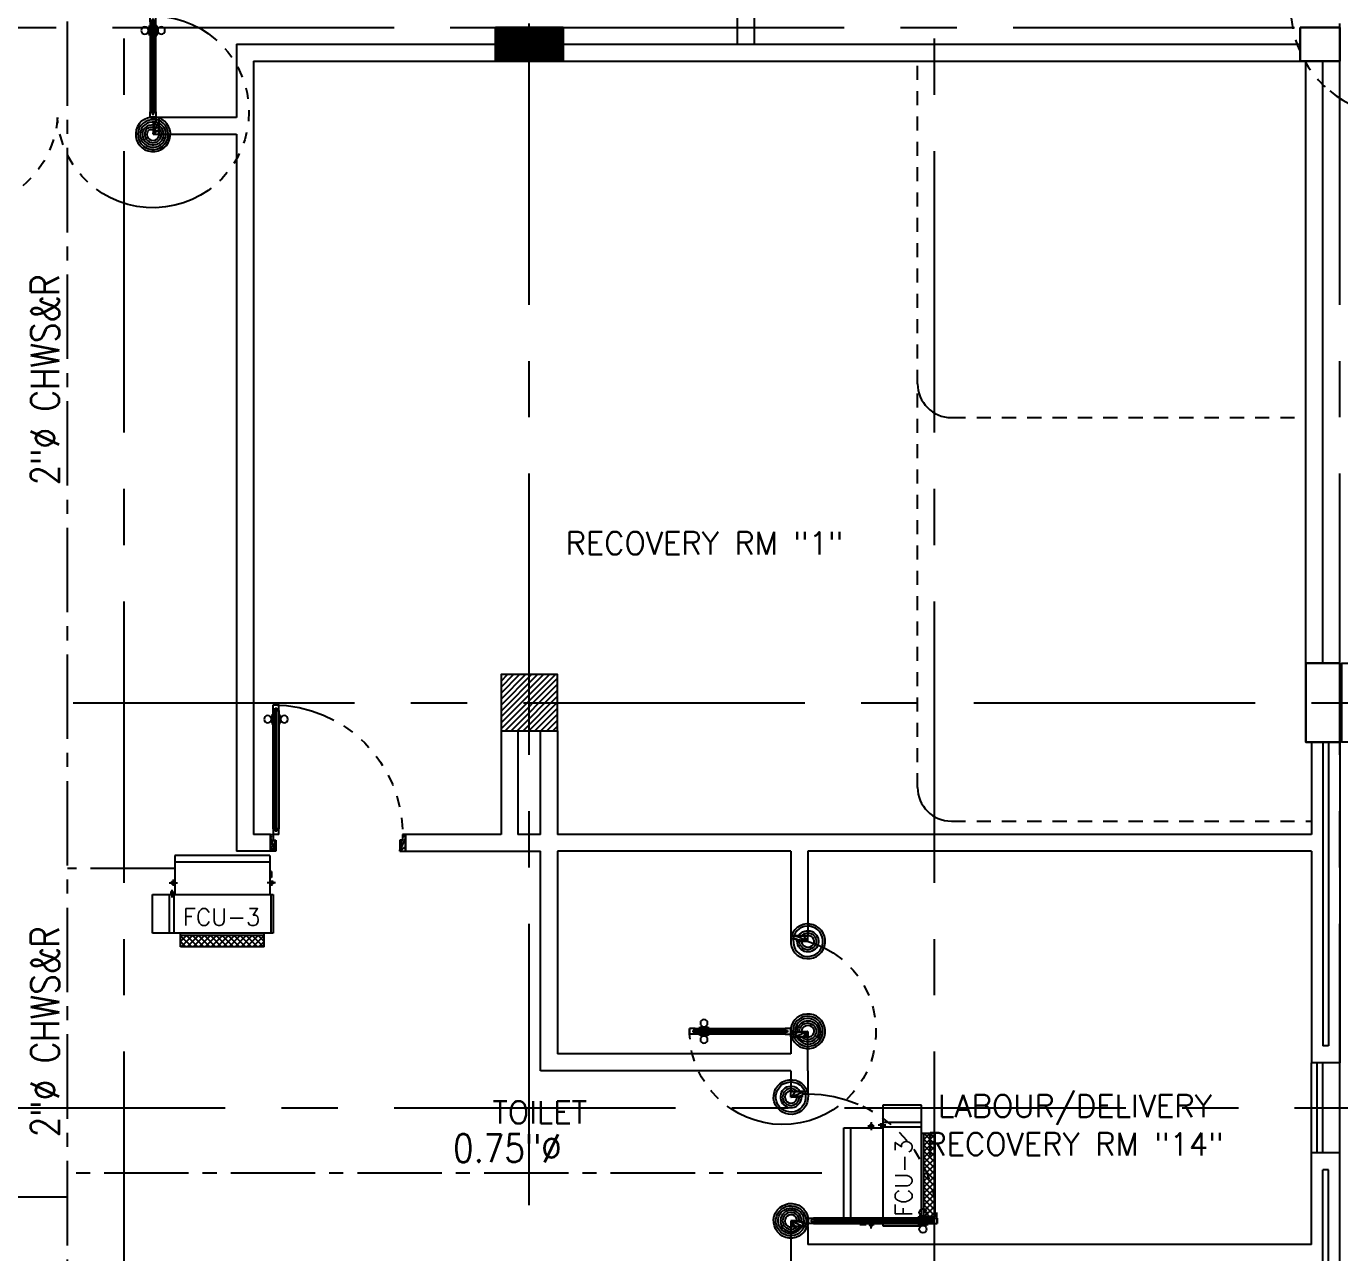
# Model space of a CAD drawing. Extents: x 417866242 to 417866861, y 43498051 to 43498155.
# Drawn here: x 417866810 to 417866821.67, y 43498099.13 to 43498110.03 of the extents above; entities that cross this region are included whole.
import ezdxf
from ezdxf.enums import TextEntityAlignment as Align

# ---------------------------------------------------------------- set-up
doc = ezdxf.new("R2010")
doc.units = 0
doc.header["$MEASUREMENT"] = 0
for name, pattern in [('CENTER2', [1.125, 0.75, -0.125, 0.125, -0.125]), ('CENTERX2', [4, 2.5, -0.5, 0.5, -0.5]), ('HIDDEN', [0.375, 0.25, -0.125]), ('HIDDEN2', [0.1875, 0.125, -0.0625])]:
    doc.linetypes.add(name, pattern=pattern)
doc.layers.get('0').update_dxf_attribs({"linetype": 'CONTINUOUS'})
for name, color, linetype in [('AC-CH', 6, 'CENTER2'), ('AC-CHT', 2, 'CONTINUOUS'), ('AXES', 11, 'CENTERX2'), ('COL', 11, 'CONTINUOUS'), ('CRT-HIDE', 7, 'HIDDEN2'), ('DOOR', 11, 'CONTINUOUS'), ('FCU', 6, 'CONTINUOUS'), ('HAT', 11, 'CONTINUOUS'), ('INSUL', 11, 'CONTINUOUS'), ('RM-NAME', 11, 'CONTINUOUS'), ('TEXTN', 2, 'CONTINUOUS'), ('WALL', 11, 'CONTINUOUS'), ('WIN', 11, 'CONTINUOUS')]:
    doc.layers.add(name, color=color, linetype=linetype)
doc.styles.add('KHRS2', font='ROMANS.shx', dxfattribs={"height": 200})
doc.styles.add('ROMANS', font='ROMANS.shx', dxfattribs={"width": 0.6})

# ---------------------------------------------------------------- blocks, each defined once
blk = doc.blocks.new('A$C272A55A0')
at = {"layer": 'DOOR', "color": 0, "linetype": 'ByBlock'}
for p, q in [((-0.0001203324354719371, 900.3541752648598), (-0.0001203324500238523, 1050.354175264831)), ((49.99987966756453, 1050.354175264918), (-0.0001203324354719371, 1050.354175264918)), ((49.99987966756453, 950.354175264918), (49.99987966756453, 1050.354175264918)), ((1749.999879667535, 950.354175264918), (1749.999879667535, 1050.354175264918)), ((1749.999879667535, 1050.354175264918), (1799.999879667535, 1050.354175264918)), ((1799.999879667535, 1050.354175264918), (1799.999879667535, 900.354175264918)), ((24.99987966756453, 950.354175264918), (49.99987966756453, 950.354175264918)), ((24.99987966756453, 900.354175264918), (24.99987966756453, 950.354175264918)), ((1774.999879667535, 950.354175264918), (1749.999879667535, 950.354175264918)), ((1774.999879667535, 900.354175264918), (1774.999879667535, 950.354175264918)), ((-0.0001203324354719371, 900.354175264918), (24.99987966756453, 900.354175264918)), ((74.99987966756453, 900.354175264918), (24.99987966756453, 900.354175264918)), ((24.99987966756453, 850.354175264918), (24.99987966756453, 900.354175264918)), ((41.99987966756453, 850.354175264918), (24.99987966756453, 850.354175264918)), ((57.99987966756453, 870.354175264918), (41.99987966756453, 870.354175264918)), ((41.99987966756453, 870.354175264918), (41.99987966756453, 850.354175264918)), ((57.99987966756453, 850.354175264918), (57.99987966756453, 870.354175264918)), ((74.99987966756453, 850.354175264918), (57.99987966756453, 850.354175264918)), ((74.99987966756453, 900.354175264918), (74.99987966756453, 850.354175264918)), ((1724.999879667535, 900.354175264918), (1774.999879667535, 900.354175264918)), ((1724.999879667535, 900.354175264918), (1724.999879667535, 850.354175264918)), ((1724.999879667535, 850.354175264918), (1741.999879667535, 850.354175264918)), ((1741.999879667535, 870.354175264918), (1757.999879667535, 870.354175264918)), ((1741.999879667535, 850.354175264918), (1741.999879667535, 870.354175264918)), ((1757.999879667535, 870.354175264918), (1757.999879667535, 850.354175264918)), ((1757.999879667535, 850.354175264918), (1774.999879667535, 850.354175264918)), ((1799.999879667535, 900.354175264918), (1774.999879667535, 900.354175264918)), ((1774.999879667535, 850.354175264918), (1774.999879667535, 900.354175264918)), ((1717.799879667495, 160.1117180435103), (1708.799879667495, 160.1117180435103)), ((1708.799879667495, 95.31171804352198), (1708.799879667495, 160.1117180435103)), ((1724.999879667535, 172.7117180435162), (1717.799879667495, 172.7117180435162)), ((1717.799879667495, 172.7117180435162), (1717.799879667495, 82.71171804351616)), ((1717.799879667495, 95.31171804352198), (1717.799879667495, 160.1117180435103)), ((1774.999879667535, 172.7117180435162), (1782.199879667576, 172.7117180435162)), ((1782.199879667576, 172.7117180435162), (1782.199879667576, 82.71171804351616)), ((1782.199879667576, 160.1117180435103), (1791.199879667576, 160.1117180435103)), ((1782.199879667576, 95.31171804352198), (1782.199879667576, 160.1117180435103)), ((1791.199879667576, 95.31171804352198), (1791.199879667576, 160.1117180435103)), ((24.99987966756453, 50.35417526491801), (41.99987966753542, 50.35417526491801)), ((24.99987966756453, 50.35417526491801), (24.99987966756453, 0.3541752649180125)), ((24.99987966756453, 0.3541752649180125), (74.99987966756453, 0.3541752649180125)), ((74.99987966756453, 0.3541752649180125), (24.99987966756453, 0.3541752649180125)), ((41.99987966753542, 50.35417526491801), (41.99987966753542, 30.35417526491801)), ((41.99987966756453, 30.35417526491801), (57.99987966756453, 30.35417526491801)), ((57.99987966756453, 50.35417526491801), (74.99987966756453, 50.35417526491801)), ((57.99987966756453, 50.35417526491801), (57.99987966756453, 30.35417526491801)), ((74.99987966756453, 50.35417526491801), (74.99987966704066, 0.3541752648889087)), ((1717.799879667495, 95.31171804352198), (1708.799879667495, 95.31171804352198)), ((1724.999879667535, 82.71171804351616), (1717.799879667495, 82.71171804351616)), ((1741.999879667535, 50.35417526491801), (1724.999879667535, 50.35417526491801)), ((1724.999879667535, 50.35417526491801), (1724.999879668059, 0.3541752648889087)), ((1774.999879667535, 0.3541752649180125), (1724.999879667535, 0.3541752649180125)), ((1724.999879667535, 0.3541752649180125), (1774.999879667535, 0.3541752649180125)), ((1741.999879667535, 50.35417526491801), (1741.999879667535, 30.35417526491801)), ((1757.999879667535, 30.35417526491801), (1741.999879667535, 30.35417526491801)), ((1774.999879667535, 50.35417526491801), (1757.999879667565, 50.35417526491801)), ((1757.999879667565, 50.35417526491801), (1757.999879667565, 30.35417526491801)), ((1774.999879667535, 82.71171804351616), (1782.199879667576, 82.71171804351616)), ((1774.999879667535, 50.35417526491801), (1774.999879667535, 0.3541752649180125)), ((1782.199879667576, 95.31171804352198), (1791.199879667576, 95.31171804352198))]:
    blk.add_line(p, q, dxfattribs=at)
at = {"layer": 'DOOR', "color": 9, "linetype": 'ByBlock'}
for p, q in [((49.99987966756453, 1050.354175264918), (-0.0001203324354719371, 1010.208440949064)), ((49.99987966756453, 1050.354175264918), (-0.0001203324354719371, 936.6442452724732)), ((49.99987966756453, 1050.354175264918), (36.64259362407029, 950.354175264918)), ((1749.999879667535, 1050.354175264918), (1799.999879667535, 1010.208440949064)), ((1749.999879667535, 1050.354175264918), (1799.999879667535, 936.6442452724732)), ((1749.999879667535, 1050.354175264918), (1763.35716571103, 950.354175264918))]:
    blk.add_line(p, q, dxfattribs=at)
at = {"layer": 'DOOR', "linetype": 'ByBlock'}
for p, q in [((24.99987966756453, 850.354175264918), (24.99987966756453, 50.35417526491801)), ((41.99987966756453, 850.354175264918), (41.99987966753542, 50.35417526491801)), ((57.99987966756453, 850.354175264918), (57.99987966756453, 50.35417526491801)), ((74.99987966756453, 50.35417526491801), (74.99987966756453, 850.354175264918)), ((1724.999879667535, 50.35417526491801), (1724.999879667535, 850.354175264918)), ((1741.999879667535, 850.354175264918), (1741.999879667535, 50.35417526491801)), ((1757.999879667535, 850.354175264918), (1757.999879667565, 50.35417526491801)), ((1774.999879667535, 850.354175264918), (1774.999879667535, 50.35417526491801))]:
    blk.add_line(p, q, dxfattribs=at)
at = {"layer": 'DOOR', "color": 0, "linetype": 'ByBlock'}
for centre in [(1676.468935452576, 127.7117180435162), (1823.530823882553, 127.7117180435162)]:
    blk.add_circle(centre, 32.39999999998526, dxfattribs=at)
at = {"layer": 'DOOR', "color": 9, "linetype": 'ByBlock'}
for centre, radius, start, end in [((49.99987966756453, 1050.354175264918), 34.40195781277725, 180, 270), ((49.99987966756453, 1050.354175264918), 14.40195781277725, 180, 270), ((1749.999879667535, 1050.354175264918), 14.40195781277725, 270, 0), ((1749.999879667535, 1050.354175264918), 34.40195781277725, 270, 0), ((49.99987966756453, 1050.354175264918), 54.40195781277725, 203.2073828919769, 270), ((49.99987966756453, 1050.354175264918), 74.40195781277725, 227.7764264168309, 270), ((49.99987966756453, 1050.354175264918), 94.40195781277725, 238.0181880330829, 270), ((49.99987966756453, 1050.354175264918), 114.4019578127773, 244.083841882062, 257.3774258712915), ((1749.999879667535, 1050.354175264918), 54.40195781277725, 270, 336.7926171080232), ((1749.999879667535, 1050.354175264918), 74.40195781277725, 270, 312.2235735831691), ((1749.999879667535, 1050.354175264918), 94.40195781277725, 270, 301.9818119669171), ((1749.999879667535, 1050.354175264918), 114.4019578127773, 282.6225741287084, 295.916158117938), ((49.99987966756453, 1050.354175264918), 134.4019578127773, 248.1598493930308, 259.2800236451595), ((49.99987966756453, 1050.354175264918), 154.4019578127773, 251.1052885492919, 256.2857707775486), ((1749.999879667535, 1050.354175264918), 134.4019578127773, 280.7199763548405, 291.8401506069692), ((1749.999879667535, 1050.354175264918), 154.4019578127773, 283.7142292224514, 288.8947114507081)]:
    blk.add_arc(centre, radius, start, end, dxfattribs=at)
at = {"layer": 'DOOR', "linetype": 'HIDDEN', "ltscale": 0.5}
for centre, radius, start, end in [((49.99987966756453, 851.395841931575), 851.4087845464003, 268.3173765331032, 3.296482377102192), ((1749.999879667521, 851.3958419315459), 851.4087845463584, 176.7035176228957, 271.6826234668978)]:
    blk.add_arc(centre, radius, start, end, dxfattribs=at)
at = {"layer": 'WALL', "linetype": 'ByBlock'}
blk.add_line((1799.999879667565, 900.3541752650344), (1799.99987966755, 1050.354175265005), dxfattribs=at)
blk = doc.blocks.new('DOOR90')
at = {"layer": 'DOOR', "color": 7, "linetype": 'ByBlock'}
for p, q in [((-150, 0), (0, 0)), ((-150, 0), (-150, -25)), ((0, -50), (-113.7099299924448, 0)), ((0, -50), (-40.1457343158545, 0)), ((0, -50), (0, 0)), ((-1000, -25), (-1050, -25)), ((-1050, -75), (-1050, -25)), ((-1050, -25), (-1050, -75)), ((-1000, -75), (-1050, -74.99999999947613)), ((-1000, -41.9999999999709), (-1020, -41.9999999999709)), ((-1020, -42), (-1020, -58)), ((-1000, -58), (-1020, -58)), ((-1000, -25), (-1000, -41.9999999999709)), ((-1000, -58), (-1000, -75)), ((-877.6424572214019, -17.79999999995925), (-967.6424572214019, -17.79999999995925)), ((-967.6424572214019, -25), (-967.6424572214019, -17.79999999995925)), ((-967.6424572214019, -75), (-967.6424572214019, -82.20000000004075)), ((-877.6424572214019, -82.20000000004075), (-967.6424572214019, -82.20000000004075)), ((-955.0424572214251, -8.799999999959255), (-890.2424572213786, -8.799999999959255)), ((-955.0424572214251, -17.79999999995925), (-955.0424572214251, -8.799999999959255)), ((-955.0424572214251, -17.79999999995925), (-890.2424572213786, -17.79999999995925)), ((-955.0424572214251, -82.20000000004075), (-890.2424572213786, -82.20000000004075)), ((-955.0424572214251, -82.20000000004075), (-955.0424572214251, -91.20000000004075)), ((-955.0424572214251, -91.20000000004075), (-890.2424572213786, -91.20000000004075)), ((-890.2424572213786, -17.79999999995925), (-890.2424572213786, -8.799999999959255)), ((-890.2424572213786, -82.20000000004075), (-890.2424572213786, -91.20000000004075)), ((-877.6424572214019, -25), (-877.6424572214019, -17.79999999995925)), ((-877.6424572214019, -75), (-877.6424572214019, -82.20000000004075)), ((-200, -25), (-150, -25)), ((-200, -42), (-200, -25)), ((-180, -42), (-200, -42)), ((-200, -58), (-180, -58)), ((-200, -75), (-200, -58)), ((-150, -75), (-200, -75)), ((-180, -58), (-180, -42)), ((-150, -25), (-100, -25)), ((-150, -75), (-150, -25)), ((-100, -25), (-100, -50)), ((0, -50), (-100, -36.64271395650576)), ((-100, -50), (0, -50)), ((-150, -875), (-100, -875)), ((-150, -900), (-150, -875)), ((-150, -900), (0, -900)), ((0, -900), (-150, -900)), ((0, -850), (-113.7099299924448, -900)), ((-100, -875), (-100, -850)), ((0, -850), (-100, -863.3572860434942)), ((-100, -850), (0, -850)), ((0, -850), (-40.1457343158545, -900)), ((0, -850), (0, -900))]:
    blk.add_line(p, q, dxfattribs=at)
at = {"layer": 'DOOR', "linetype": 'ByBlock'}
for p, q in [((-200, -25), (-1000, -25)), ((-200, -42), (-1000, -41.9999999999709)), ((-200, -58), (-1000, -58)), ((-1000, -75), (-200, -75))]:
    blk.add_line(p, q, dxfattribs=at)
at = {"layer": 'DOOR', "color": 7, "linetype": 'ByBlock'}
for centre in [(-922.6424572214019, 23.53094421501737), (-922.6424572214019, -123.5309442149592)]:
    blk.add_circle(centre, 32.39999999998526, dxfattribs=at)
for centre, radius, start, end in [((0, -50), 154.4019578127773, 161.1052885482714, 166.2857707768669), ((0, -50), 94.40195781277725, 148.0181880328085, 180), ((0, -50), 134.4019578127773, 158.159849394549, 169.2800236450682), ((0, -50), 114.4019578127773, 154.0838418822192, 167.37742587102), ((0, -50), 74.40195781277725, 137.7764264185456, 180), ((0, -50), 54.40195781277725, 113.2073828924446, 180), ((0, -50), 34.40195781277725, 90, 180), ((0, -50), 14.40195781277725, 90, 180), ((0, -850), 154.4019578127773, 193.7142292231331, 198.8947114517286), ((0, -850), 134.4019578127773, 190.7199763549318, 201.840150605451), ((0, -850), 94.40195781277725, 180, 211.9818119671915), ((0, -850), 74.40195781277725, 180, 222.2235735814543), ((0, -850), 54.40195781277725, 180, 246.7926171075554), ((0, -850), 34.40195781277725, 180, 270), ((0, -850), 14.40195781277725, 180, 270)]:
    blk.add_arc(centre, radius, start, end, dxfattribs=at)
at = {"layer": 'DOOR', "linetype": 'HIDDEN', "ltscale": 0.5}
blk.add_arc((-222.2222222220153, -49.99999999976717), 828.155208510499, 178.270116378131, 275.0030377036063, dxfattribs=at)
blk = doc.blocks.new('DOOR100')
at = {"layer": 'DOOR', "color": 7, "linetype": 'ByBlock'}
for p, q in [((-75.00000000011642, 1250), (-74.99999999959255, 1300.000000000029)), ((-75.00000000011642, 1300), (-25.00000000011642, 1300)), ((-25.00000000011642, 1300), (-75.00000000011642, 1300)), ((-25.00000000011642, 1250), (-25.00000000011642, 1300)), ((-91.20000000018626, 1205.042457221396), (-91.20000000018626, 1140.242457221408)), ((-82.20000000018626, 1205.042457221396), (-91.20000000018626, 1205.042457221396)), ((-82.20000000018626, 1127.642457221402), (-82.20000000018626, 1217.642457221402)), ((-75.00000000011642, 1217.642457221402), (-82.20000000018626, 1217.642457221402)), ((-82.20000000018626, 1205.042457221396), (-82.20000000018626, 1140.242457221408)), ((-58.00000000011642, 1250), (-75.00000000011642, 1250)), ((-58.00000000011642, 1250), (-58.00000000011642, 1270)), ((-42.00000000011642, 1270), (-58.00000000011642, 1270)), ((-42.00000000011642, 1250), (-42.00000000011642, 1270)), ((-25.00000000011642, 1250), (-42.00000000011642, 1250)), ((-25.00000000011642, 1217.642457221402), (-17.80000000004657, 1217.642457221402)), ((-17.80000000004657, 1127.642457221402), (-17.80000000004657, 1217.642457221402)), ((-17.80000000004657, 1205.042457221396), (-17.80000000004657, 1140.242457221408)), ((-17.80000000004657, 1205.042457221396), (-8.800000000046566, 1205.042457221396)), ((-8.800000000046566, 1205.042457221396), (-8.800000000046566, 1140.242457221408)), ((-82.20000000018626, 1140.242457221408), (-91.20000000018626, 1140.242457221408)), ((-75.00000000011642, 1127.642457221402), (-82.20000000018626, 1127.642457221402)), ((-25.00000000011642, 1127.642457221402), (-17.80000000004657, 1127.642457221402)), ((-17.80000000004657, 1140.242457221408), (-8.800000000046566, 1140.242457221408)), ((-1200, 0), (-1200, 150)), ((-1200, 150), (-1175, 150)), ((-1200, 150), (-1200, 0)), ((-1175, 150), (-1175, 100)), ((-75, 200), (-58, 200)), ((-75, 150), (-75, 200)), ((-75, 150), (-25, 150)), ((-58, 200), (-58, 180)), ((-58, 180), (-42, 180)), ((-42, 200), (-25, 200)), ((-42, 180), (-42, 200)), ((-25, 200), (-25, 150)), ((0, 150), (-25, 150)), ((-25, 150), (-25, 100)), ((0, 0), (0, 150)), ((0, 150), (0, 0)), ((-1150, 0), (-1200, 113.7099299924448)), ((-1150, 0), (-1200, 40.1457343158545)), ((-1150, 0), (-1200, 0)), ((-1175, 100), (-1150, 100)), ((-1150, 0), (-1163.357286043465, 100)), ((-1150, 100), (-1150, 0)), ((-50, 0), (0, 113.7099299924448)), ((-50, 100), (-50, 0)), ((-50, 0), (-36.64271395653486, 100)), ((-25, 100), (-50, 100)), ((-50, 0), (0, 40.1457343158545)), ((-50, 0), (0, 0))]:
    blk.add_line(p, q, dxfattribs=at)
at = {"layer": 'DOOR', "linetype": 'ByBlock'}
for p, q in [((-75.00000000011642, 1250), (-75, 200)), ((-58, 200), (-58.00000000011642, 1250)), ((-42, 200), (-42.00000000011642, 1250)), ((-25, 200), (-25.00000000011642, 1250))]:
    blk.add_line(p, q, dxfattribs=at)
at = {"layer": 'DOOR', "color": 7, "linetype": 'ByBlock'}
for centre in [(-123.5309442150756, 1172.642457221402), (23.53094421490096, 1172.642457221402)]:
    blk.add_circle(centre, 32.39999999998526, dxfattribs=at)
at = {"layer": 'DOOR', "linetype": 'HIDDEN', "ltscale": 0.5}
blk.add_arc((-24.99999999965075, 149.9999999994106), 1150.000000000618, 90, 179.9999999995831, dxfattribs=at)
at = {"layer": 'DOOR', "color": 7, "linetype": 'ByBlock'}
for centre, radius, start, end in [((-1150, 0), 154.4019578127773, 103.7142292212167, 108.8947114515936), ((-1150, 0), 134.4019578127773, 100.7199763555959, 111.8401506085482), ((-50, 0), 134.4019578127773, 68.15984939145177, 79.28002364440412), ((-50, 0), 154.4019578127773, 71.10528854840643, 76.28577077878333), ((-1150, 0), 94.40195781277725, 90, 121.981811965689), ((-1150, 0), 74.40195781277725, 90, 132.2235735847074), ((-1150, 0), 54.40195781277725, 90, 156.7926171089788), ((-1150, 0), 34.40195781277725, 90, 180), ((-1150, 0), 14.40195781277725, 90, 180), ((-50, 0), 94.40195781277725, 58.01818803431096, 90), ((-50, 0), 74.40195781277725, 47.7764264152926, 90), ((-50, 0), 54.40195781277725, 23.20738289102122, 90), ((-50, 0), 34.40195781277725, 0, 90), ((-50, 0), 14.40195781277725, 0, 90), ((-50, 0), 114.4019578127773, 64.0838418833441, 77.3774258719247)]:
    blk.add_arc(centre, radius, start, end, dxfattribs=at)
blk = doc.blocks.new('A$C49F1192B')
at = {"layer": 'DOOR', "color": 0, "linetype": 'ByBlock', "xscale": -1, "rotation": 270}
blk.add_blockref('DOOR100', (4.404137143865228e-05, 1200.000004766945), dxfattribs=at)
blk = doc.blocks.new('DOOR-10')
at = {"layer": 'DOOR', "color": 0, "linetype": 'ByBlock'}
for p, q in [((-25.69739139656303, 1099.999999999069), (-75.69739139656303, 1099.999999999069)), ((-75.69739139656303, 1099.999999999069), (-25.69739139656303, 1099.999999999069)), ((-75.69739139656303, 1049.999999999069), (-75.69739139603917, 1099.999999999098)), ((-42.69739139656303, 1069.999999999069), (-58.69739139656303, 1069.999999999069)), ((-58.69739139656303, 1049.999999999069), (-58.69739139656303, 1069.999999999069)), ((-42.69739139656303, 1049.999999999069), (-42.69739139656303, 1069.999999999069)), ((-25.69739139656303, 1049.999999999069), (-25.69739139656303, 1099.999999999069)), ((-82.89739139663288, 1005.042457220465), (-91.89739139663288, 1005.042457220465)), ((-91.89739139663288, 1005.042457220465), (-91.89739139663288, 940.2424572204764)), ((-82.89739139663288, 940.2424572204764), (-91.89739139663288, 940.2424572204764)), ((-75.69739139656303, 1017.642457220471), (-82.89739139663288, 1017.642457220471)), ((-82.89739139663288, 927.6424572204705), (-82.89739139663288, 1017.642457220471)), ((-82.89739139663288, 1005.042457220465), (-82.89739139663288, 940.2424572204764)), ((-58.69739139656303, 1049.999999999069), (-75.69739139656303, 1049.999999999069)), ((-25.69739139656303, 1049.999999999069), (-42.69739139656303, 1049.999999999069)), ((-25.69739139656303, 1017.642457220471), (-18.49739139649319, 1017.642457220471)), ((-18.49739139649319, 927.6424572204705), (-18.49739139649319, 1017.642457220471)), ((-18.49739139649319, 1005.042457220465), (-9.497391396493185, 1005.042457220465)), ((-18.49739139649319, 1005.042457220465), (-18.49739139649319, 940.2424572204764)), ((-18.49739139649319, 940.2424572204764), (-9.497391396493185, 940.2424572204764)), ((-9.497391396493185, 1005.042457220465), (-9.497391396493185, 940.2424572204764)), ((-75.69739139656303, 927.6424572204705), (-82.89739139663288, 927.6424572204705)), ((-25.69739139656303, 927.6424572204705), (-18.49739139649319, 927.6424572204705)), ((-1000.697391395341, 0), (-1000.697391395341, 150)), ((-1000.697391395341, 150), (-975.6973913953407, 150)), ((-1000.697391395341, 150), (-1000.697391395341, 0)), ((-975.6973913953407, 150), (-975.6973913953407, 100)), ((-75.69739139534067, 200), (-58.69739139534067, 200)), ((-75.69739139534067, 150), (-75.69739139534067, 200)), ((-75.69739139534067, 150), (-25.69739139534067, 150)), ((-58.69739139534067, 200), (-58.69739139534067, 180)), ((-58.69739139534067, 180), (-42.69739139534067, 180)), ((-42.69739139534067, 200), (-25.69739139534067, 200)), ((-42.69739139534067, 180), (-42.69739139534067, 200)), ((-25.69739139534067, 200), (-25.69739139534067, 150)), ((-0.6973913953406736, 150), (-25.69739139534067, 150)), ((-25.69739139534067, 150), (-25.69739139534067, 100)), ((-950.6973913953407, 0), (-1000.697391395341, 0)), ((-975.6973913953407, 100), (-950.6973913953407, 100)), ((-950.6973913953407, 100), (-950.6973913953407, 0)), ((-50.69739139534067, 100), (-50.69739139534067, 0)), ((-25.69739139534067, 100), (-50.69739139534067, 100)), ((-50.69739139534067, 0), (-0.6973913953406736, 0))]:
    blk.add_line(p, q, dxfattribs=at)
at = {"layer": 'DOOR', "linetype": 'ByBlock'}
for p, q in [((-75.69739139656303, 1049.999999999069), (-75.69739139534067, 200)), ((-58.69739139534067, 200), (-58.69739139656303, 1049.999999999069)), ((-42.69739139534067, 200), (-42.69739139656303, 1049.999999999069)), ((-25.69739139534067, 200), (-25.69739139656303, 1049.999999999069))]:
    blk.add_line(p, q, dxfattribs=at)
at = {"layer": 'DOOR', "color": 9, "linetype": 'ByBlock'}
for p, q in [((-0.6973913953406736, 0), (-0.6973913953406736, 150)), ((-950.6973913953407, 0), (-1000.697391395341, 113.7099299924448)), ((-950.6973913953407, 0), (-1000.697391395341, 40.1457343158545)), ((-950.6973913953407, 0), (-964.0546774388058, 100)), ((-50.69739139534067, 0), (-0.6973913953406736, 113.7099299924448)), ((-50.69739139534067, 0), (-37.34010535187554, 100)), ((-50.69739139534067, 0), (-0.6973913953406736, 40.1457343158545))]:
    blk.add_line(p, q, dxfattribs=at)
at = {"layer": 'DOOR', "color": 0, "linetype": 'ByBlock'}
for centre in [(-124.2283356115222, 972.6424572204705), (22.83355281845434, 972.6424572204705)]:
    blk.add_circle(centre, 32.39999999998526, dxfattribs=at)
at = {"layer": 'DOOR', "linetype": 'HIDDEN', "ltscale": 0.5}
blk.add_arc((-23.39897476031911, 149.138342134087), 952.2988064575108, 93.14815770431052, 179.9481576940245, dxfattribs=at)
at = {"layer": 'DOOR', "color": 9, "linetype": 'ByBlock'}
for centre, radius, start, end in [((-950.6973913953407, 0), 154.4019578127773, 103.7142292212167, 108.8947114515936), ((-950.6973913953407, 0), 134.4019578127773, 100.7199763555959, 111.8401506085482), ((-50.69739139534067, 0), 134.4019578127773, 68.15984939145177, 79.28002364440412), ((-50.69739139534067, 0), 154.4019578127773, 71.10528854840643, 76.28577077878333), ((-950.6973913953407, 0), 94.40195781277725, 90, 121.981811965689), ((-950.6973913953407, 0), 74.40195781277725, 90, 132.2235735847074), ((-950.6973913953407, 0), 54.40195781277725, 90, 156.7926171089788), ((-950.6973913953407, 0), 34.40195781277725, 90, 180), ((-950.6973913953407, 0), 14.40195781277725, 90, 180), ((-50.69739139534067, 0), 94.40195781277725, 58.01818803431096, 90), ((-50.69739139534067, 0), 74.40195781277725, 47.7764264152926, 90), ((-50.69739139534067, 0), 54.40195781277725, 23.20738289102122, 90), ((-50.69739139534067, 0), 34.40195781277725, 0, 90), ((-50.69739139534067, 0), 14.40195781277725, 0, 90), ((-50.69739139534067, 0), 114.4019578127773, 64.0838418833441, 77.3774258719247)]:
    blk.add_arc(centre, radius, start, end, dxfattribs=at)
blk = doc.blocks.new('*X108')
at = {"color": 0}
for p, q in [((49339.2220864853, 139866.567747893), (49822.38831240393, 140349.7339738117)), ((49339.2220864853, 139919.600756482), (49769.35530381494, 140349.7339738117)), ((49339.22208648529, 139972.633765071), (49716.32229522595, 140349.7339738117)), ((49339.22208648529, 140025.66677366), (49663.28928663696, 140349.7339738117)), ((49339.22208648529, 140078.699782249), (49610.25627804796, 140349.7339738117)), ((49339.22208648529, 140131.732790838), (49557.22326945898, 140349.7339738117)), ((49339.22208648528, 140184.765799427), (49504.19026086998, 140349.7339738117)), ((49339.22208648528, 140237.7988080159), (49451.15725228099, 140349.7339738117)), ((49339.22208648528, 140290.8318166049), (49398.124243692, 140349.7339738117)), ((49339.22208648527, 140343.8648251939), (49345.09123510301, 140349.7339738117)), ((49375.42132099292, 139849.7339738117), (49839.22208648521, 140313.534739304)), ((49428.45432958192, 139849.7339738117), (49839.22208648522, 140260.501730715)), ((49481.4873381709, 139849.7339738117), (49839.22208648522, 140207.468722126)), ((49534.5203467599, 139849.7339738117), (49839.22208648523, 140154.435713537)), ((49587.55335534889, 139849.7339738117), (49839.22208648523, 140101.402704948)), ((49640.58636393788, 139849.7339738117), (49839.22208648523, 140048.369696359)), ((49693.61937252687, 139849.7339738117), (49839.22208648524, 139995.33668777)), ((49746.65238111586, 139849.7339738117), (49839.22208648524, 139942.3036791811)), ((49799.68538970485, 139849.7339738117), (49839.22208648524, 139889.2706705921))]:
    blk.add_line(p, q, dxfattribs=at)
blk = doc.blocks.new('COL50')
at = {"layer": 'COL'}
blk.add_lwpolyline([(-249.9999999999709, 250), (-249.9999999999418, -250), (250, -250), (249.9999999999709, 250)], close=True, dxfattribs=at)
blk = doc.blocks.new('C5')
at = {"layer": 'HAT', "linetype": 'ByBlock'}
h = blk.add_hatch(dxfattribs=at)
h.set_pattern_fill('ANSI31', color=256, scale=300, style=0)
h.set_pattern_definition([(45, (-223356.1822811712, -51411.00533739349), (-26.51650429449553, 26.51650429449553), [])])
h.paths.add_polyline_path([(300.0000000001455, 300.0000000000218), (0, 300.0000000000146), (0, 1.455191522836685e-11), (300.0000000001164, 3.637978807091713e-11)])
h.paths.add_polyline_path([(599.9999999999709, 300.0000000000073), (300.0000000001455, 300.0000000000073), (300.0000000000873, 4.365574568510056e-11), (600, 6.548361852765083e-11)])
at = {"layer": 'COL'}
blk.add_lwpolyline([(600, 300.0000000000509), (0, 300.0000000000218), (0, 2.91038304567337e-11), (600, 5.820766091346741e-11)], close=True, dxfattribs=at)
blk = doc.blocks.new('C7')
at = {"layer": 'HAT'}
h = blk.add_hatch(dxfattribs=at)
h.set_pattern_fill('ANSI31', color=256, scale=300, style=0)
h.set_pattern_definition([(45, (-248876.1822811714, -51411.00533739352), (-26.51650429449553, 26.51650429449553), [])])
h.paths.add_polyline_path([(350.0000000000291, 299.9999999999709), (250.0000000001455, 299.9999999999709), (-5.820766091346741e-11, 300), (0, 0), (350, -7.275957614183426e-12)])
at = {"layer": 'COL'}
blk.add_lwpolyline([(-2.91038304567337e-11, 300), (-5.820766091346741e-11, 0), (350, 0), (350.0000000000291, 300)], close=True, dxfattribs=at)
blk = doc.blocks.new('C11')
at = {"layer": 'HAT'}
h = blk.add_hatch(dxfattribs=at)
h.set_pattern_fill('ANSI31', color=256, scale=300, style=0)
h.set_pattern_definition([(45, (-248556.1822811713, -75061.0053373936), (-26.51650429449553, 26.51650429449553), [])])
h.paths.add_polyline_path([(300.0000000000291, 700), (-2.91038304567337e-11, 700), (0, 349.9999999998981), (300.0000000000291, 349.9999999998981)])
h.paths.add_polyline_path([(300, 349.9999999998981), (-2.91038304567337e-11, 349.9999999998981), (-2.91038304567337e-11, 0), (300.0000000000291, 0)])
at = {"layer": 'COL'}
blk.add_lwpolyline([(300.0000000000291, 700), (299.9999999999709, 0), (0, 0), (0, 700)], close=True, dxfattribs=at)
blk = doc.blocks.new('C11D')
at = {"layer": 'COL', "linetype": 'ByBlock'}
for p in [(-320.0000000003783, 0), (0, 0)]:
    blk.add_blockref('C11', p, dxfattribs=at)
blk = doc.blocks.new('RM1')
at = {"layer": 'RM-NAME', "style": 'ROMANS'}
for tag, p in [('ROOMNAME1', (0, 323.8095238059759)), ('ROOMNAME2', (0, 0))]:
    blk.add_attdef(tag, text='', height=200, dxfattribs=at).set_placement(p, align=Align.MIDDLE)
blk = doc.blocks.new('*X39')
at = {"color": 0}
for p, q in [((16890.47746209932, -2466.570672882412), (16943.4517006644, -2413.596434317336)), ((16890.47746209932, -2519.603681471403), (16990.47746209933, -2419.603681471401)), ((16990.47746209933, -2512.466117304769), (16891.6077791119, -2413.596434317336)), ((16990.47746209933, -2459.433108715778), (16944.64078770089, -2413.596434317336)), ((16990.47746209933, -2565.49912589376), (16890.47746209932, -2465.499125893757)), ((16890.47746209932, -2572.636690060394), (16990.47746209933, -2472.636690060392)), ((16990.47746209933, -2618.532134482751), (16890.47746209932, -2518.532134482748)), ((16890.47746209932, -2625.669698649385), (16990.47746209933, -2525.669698649383)), ((16990.47746209933, -2671.565143071742), (16890.47746209932, -2571.565143071739)), ((16890.47746209932, -2678.702707238376), (16990.47746209933, -2578.702707238374)), ((16990.47746209933, -2724.598151660733), (16890.47746209932, -2624.59815166073)), ((16890.47746209932, -2731.735715827367), (16990.47746209933, -2631.735715827365)), ((16990.47746209933, -2777.631160249724), (16890.47746209932, -2677.631160249721)), ((16890.47746209932, -2784.768724416358), (16990.47746209933, -2684.768724416357)), ((16990.47746209933, -2830.664168838715), (16890.47746209932, -2730.664168838713)), ((16890.47746209932, -2837.801733005349), (16990.47746209933, -2737.801733005348)), ((16990.47746209933, -2883.697177427706), (16890.47746209932, -2783.697177427704)), ((16890.47746209932, -2890.83474159434), (16990.47746209933, -2790.834741594339)), ((16990.47746209933, -2936.730186016697), (16890.47746209932, -2836.730186016694)), ((16890.47746209932, -2943.867750183331), (16990.47746209933, -2843.86775018333)), ((16990.47746209933, -2989.763194605689), (16890.47746209932, -2889.763194605686)), ((16890.47746209932, -2996.900758772323), (16990.47746209933, -2896.900758772321)), ((16990.47746209933, -3042.796203194679), (16890.47746209932, -2942.796203194677)), ((16890.47746209932, -3049.933767361314), (16990.47746209933, -2949.933767361312)), ((16990.47746209933, -3095.82921178367), (16890.47746209932, -2995.829211783668)), ((16890.47746209932, -3102.966775950305), (16990.47746209933, -3002.966775950303)), ((16990.47746209933, -3148.862220372662), (16890.47746209932, -3048.862220372659)), ((16943.52866745501, -3154.946434317336), (16890.47746209932, -3101.89522896165)), ((16891.53081232129, -3154.946434317336), (16990.47746209933, -3055.999784539294)), ((16944.56382091028, -3154.946434317336), (16990.47746209933, -3109.032793128285))]:
    blk.add_line(p, q, dxfattribs=at)
blk = doc.blocks.new('WHE06')
at = {"color": 3}
for p, q in [((688.9750000238419, 621.5), (346.0749999880791, 621.5)), ((346.0749999880791, 621.5), (346.0749999880791, 469.1000000014901)), ((688.9750000238419, 469.1000000014901), (688.9750000238419, 621.5)), ((242.1000000238419, 472.1842434704304), (242.1000000238419, 399.4801759719849)), ((60.32499998807907, -422.25), (60.32499998807907, 422.25)), ((212.2971614003181, 437.25), (269.0589052438736, 437.25)), ((232.1000000238419, 452.25), (232.1000000238419, 422.25)), ((232.1000000238419, 452.25), (252.1000000238419, 452.25)), ((252.1000000238419, 452.25), (252.1000000238419, 422.25)), ((304.9940044879913, 447.6499999985099), (373.2827185988426, 447.6499999985099)), ((321.0749999880791, 457.6499999985099), (321.0749999880791, 437.6499999985099)), ((321.0749999880791, 457.6499999985099), (346.0749999880791, 457.6499999985099)), ((321.0749999880791, 437.6499999985099), (346.0749999880791, 437.6499999985099)), ((346.0749999880791, 430.4178223386407), (688.9750000238419, 430.4178223386407)), ((811.1999999880791, 370.6749999970198), (688.9750000238419, 370.6749999970198)), ((711.1999999880791, -370.6749999970198), (711.1999999880791, 370.6749999970198)), ((811.1999999880791, -370.6749999970198), (811.1999999880791, 370.6749999970198)), ((141.6357128024101, -437.25), (141.6357128024101, -422.25)), ((141.6357128024101, -437.25), (196.5700032711029, -437.25)), ((196.5700032711029, -437.25), (196.5700032711029, -422.25)), ((221.3790392279625, -437.25), (269.0589052438736, -437.25)), ((232.1000000238419, -452.25), (232.1000000238419, -422.25)), ((232.1000000238419, -452.25), (252.1000000238419, -452.25)), ((242.1000000238419, -472.1842434704304), (242.1000000238419, -399.4801759719849)), ((252.1000000238419, -452.25), (252.1000000238419, -422.25)), ((346.0749999880791, -430.4178223386407), (688.9750000238419, -430.4178223386407)), ((811.1999999880791, -370.6749999970198), (688.9750000238419, -370.6749999970198))]:
    blk.add_line(p, q, dxfattribs=at)
at = {"color": 6}
for p, q in [((346.0749999880791, 469.1000000014901), (346.0749999880791, -450.8250000029802)), ((688.9750000238419, 469.1000000014901), (346.0749999880791, 469.1000000014901)), ((688.9750000238419, -450.8250000029802), (688.9750000238419, 469.1000000014901)), ((0, -422.25), (0, 422.25)), ((0, 422.25), (346.0749999880791, 422.25)), ((0, -422.25), (346.0749999880791, -422.25)), ((346.0749999880791, -450.8250000029802), (688.9750000238419, -450.8250000029802))]:
    blk.add_line(p, q, dxfattribs=at)
at = {"color": 11}
blk.add_blockref('*X39', (-16179.27746212482, 2784.271434314549), dxfattribs=at)

msp = doc.modelspace()

# ---------------------------------------------------------------- linework, layer by layer
at = {"layer": 'AC-CH'}
for p, q in [((417866810.3666739, 43498087.94852008), (417866810.3666739, 43498112.15612842)), ((417866811.3197832, 43498102.54799845), (417866810.3666739, 43498102.54799845)), ((417866817.0668153, 43498099.84090239), (417866810.3666739, 43498099.84090239)), ((417866800.7965059, 43498099.62993271), (417866810.3666739, 43498099.62993271))]:
    msp.add_line(p, q, dxfattribs=at)
at = {"layer": 'AXES'}
for p, q in [((417866814.4684786, 43498075.55546302), (417866814.4684786, 43498154.03293495)), ((417866821.6684786, 43498075.55546302), (417866821.6684786, 43498153.69219407)), ((417866810.8684786, 43498082.41975666), (417866810.8684786, 43498141.23975666)), ((417866818.0684786, 43498082.41975666), (417866818.0684786, 43498141.23975666)), ((417866778.7670338, 43498110.01975666), (417866847.5084786, 43498110.01975666)), ((417866778.4170337, 43498104.01975666), (417866847.5084786, 43498104.01975666)), ((417866789.2684786, 43498100.41975666), (417866847.5084786, 43498100.41975666))]:
    msp.add_line(p, q, dxfattribs=at)
at = {"layer": 'CRT-HIDE'}
for p, q in [((417866817.9184786, 43498106.85350665), (417866817.9184786, 43498109.71975666)), ((417866817.9184786, 43498103.26725665), (417866817.9184786, 43498106.85350665)), ((417866818.2184786, 43498106.55350666), (417866821.3684786, 43498106.55350666)), ((417866818.2184786, 43498102.96725666), (417866821.4184786, 43498102.96725666))]:
    msp.add_line(p, q, dxfattribs=at)
for centre in [(417866818.2184786, 43498106.85350665), (417866818.2184786, 43498103.26725665)]:
    msp.add_arc(centre, 0.3, 180, 270, dxfattribs=at)
at = {"layer": 'INSUL'}
for p, q in [((417866821.5184786, 43498103.66975666), (417866821.5184786, 43498100.96975666)), ((417866821.5684786, 43498103.66975666), (417866821.5684786, 43498100.96975666)), ((417866821.5684786, 43498100.96975666), (417866821.5184786, 43498100.96975666)), ((417866821.5184786, 43498098.56975666), (417866821.5184786, 43498099.86975665)), ((417866821.5684786, 43498099.86975665), (417866821.5184786, 43498099.86975665)), ((417866821.5684786, 43498098.56975666), (417866821.5684786, 43498099.86975665))]:
    msp.add_line(p, q, dxfattribs=at)
at = {"layer": 'WALL'}
for p, q in [((417866816.4684786, 43498109.86975665), (417866816.4684786, 43498110.96475665)), ((417866816.3184786, 43498109.86975665), (417866816.3184786, 43498110.18975665)), ((417866811.8684786, 43498109.86975665), (417866814.1684786, 43498109.86975665)), ((417866811.8684786, 43498109.86975665), (417866811.8684786, 43498109.21975666)), ((417866814.7684786, 43498109.86975665), (417866821.3184786, 43498109.86975665)), ((417866812.0184779, 43498109.71975666), (417866812.0184783, 43498102.84975666)), ((417866812.0184779, 43498109.71975666), (417866821.3184786, 43498109.71975666)), ((417866821.3684786, 43498104.36975665), (417866821.3684786, 43498109.71975666)), ((417866821.5184786, 43498104.36975665), (417866821.5184786, 43498109.71975666)), ((417866811.1763439, 43498109.21975666), (417866811.1763448, 43498109.06975666)), ((417866811.8684786, 43498109.21975666), (417866811.1763448, 43498109.21975666)), ((417866811.1763448, 43498109.06975666), (417866811.8684786, 43498109.06975666)), ((417866811.8684786, 43498109.06975666), (417866811.8684786, 43498102.69975665)), ((417866814.2184786, 43498103.76975665), (417866814.2184786, 43498102.84975666)), ((417866814.3684786, 43498103.76975665), (417866814.3684786, 43498102.84975666)), ((417866814.5684786, 43498102.84975666), (417866814.5684786, 43498103.76975665)), ((417866814.7184786, 43498103.76975665), (417866814.7184786, 43498102.84975666)), ((417866821.4184786, 43498103.66975666), (417866821.4184786, 43498102.84975666)), ((417866821.6684786, 43498103.66975666), (417866821.6684786, 43498100.81975666)), ((417866812.1684783, 43498102.84975666), (417866812.0184783, 43498102.84975666)), ((417866812.1684783, 43498102.84975666), (417866812.1684783, 43498102.69975665)), ((417866814.2184786, 43498102.84975666), (417866813.3684783, 43498102.84975666)), ((417866813.3684783, 43498102.84975666), (417866813.3684783, 43498102.69975673)), ((417866814.5684786, 43498102.84975666), (417866814.3684786, 43498102.84975666)), ((417866821.4184786, 43498102.84975666), (417866814.7184786, 43498102.84975666)), ((417866812.1684783, 43498102.69975665), (417866811.8684786, 43498102.69975665)), ((417866813.3684783, 43498102.69975673), (417866814.5684786, 43498102.69975665)), ((417866814.5684786, 43498100.74975666), (417866814.5684786, 43498102.69975665)), ((417866816.7934786, 43498102.69975665), (417866814.7184786, 43498102.69975665)), ((417866814.7184786, 43498102.69975665), (417866814.7184786, 43498100.89975666)), ((417866816.7934786, 43498102.69975665), (417866816.7934786, 43498101.94975665)), ((417866821.4184786, 43498102.69975665), (417866816.9434786, 43498102.69975665)), ((417866816.9434786, 43498102.69975665), (417866816.9434786, 43498101.94975665)), ((417866821.4184786, 43498102.69975665), (417866821.4184786, 43498100.81975666)), ((417866816.9434786, 43498101.94975665), (417866816.7934786, 43498101.94975665)), ((417866816.7934786, 43498101.04975665), (417866816.7934786, 43498100.89975666)), ((417866816.9434786, 43498101.04975665), (417866816.7934786, 43498101.04975665)), ((417866816.7934786, 43498100.89975666), (417866814.7184786, 43498100.89975666)), ((417866821.6684786, 43498100.81975666), (417866821.4184786, 43498100.81975666)), ((417866816.7934786, 43498100.74975666), (417866814.5684786, 43498100.74975666)), ((417866816.7934786, 43498100.74975666), (417866816.7934786, 43498100.56625666)), ((417866816.9434786, 43498100.74975666), (417866816.9434786, 43498100.56625666)), ((417866821.6684786, 43498100.01975665), (417866821.4184786, 43498100.01975665)), ((417866821.4184786, 43498099.20475665), (417866821.4184786, 43498100.01975665)), ((417866821.6684786, 43498098.41975666), (417866821.6684786, 43498100.01975665)), ((417866816.7934786, 43498099.36625665), (417866816.7934786, 43498098.93825666)), ((417866816.9434786, 43498099.36625665), (417866816.9434786, 43498099.20475665)), ((417866821.4184786, 43498099.20475665), (417866816.9434786, 43498099.20475665))]:
    msp.add_line(p, q, dxfattribs=at)
at = {"layer": 'WALL', "linetype": 'ByBlock'}
for p, q in [((417866816.9434786, 43498100.74975666), (417866816.9434786, 43498101.04975665)), ((417866816.9434786, 43498099.36625665), (417866816.7934786, 43498099.36625665))]:
    msp.add_line(p, q, dxfattribs=at)
at = {"layer": 'WALL', "linetype": 'ByBlock', "ltscale": 0.3}
for points in [[(417866814.1684786, 43498110.01975665), (417866814.7684786, 43498110.01975665), (417866814.7684786, 43498109.71975666), (417866814.1684786, 43498109.71975666)], [(417866821.3184786, 43498110.01975665), (417866821.6684786, 43498110.01975665), (417866821.6684786, 43498109.71975666), (417866821.3184786, 43498109.71975666)], [(417866821.3684786, 43498103.66975666), (417866821.6684786, 43498103.66975666), (417866821.6684786, 43498104.36975665), (417866821.3684786, 43498104.36975665)], [(417866814.7184786, 43498104.26975665), (417866814.2184786, 43498104.26975665), (417866814.2184786, 43498103.76975665), (417866814.7184786, 43498103.76975665)]]:
    msp.add_lwpolyline(points, close=True, dxfattribs=at)
at = {"layer": 'WIN'}
for p, q in [((417866821.4184786, 43498100.01975665), (417866821.4184786, 43498100.81975666)), ((417866821.4684786, 43498100.01975665), (417866821.4684786, 43498100.81975666)), ((417866821.5184786, 43498100.01975665), (417866821.5184786, 43498100.81975666)), ((417866821.6684786, 43498100.01975665), (417866821.6684786, 43498100.81975666))]:
    msp.add_line(p, q, dxfattribs=at)

# ---------------------------------------------------------------- block references
at = {"layer": 'COL', "linetype": 'ByBlock', "xscale": 0.0009999871253967285, "yscale": 0.001000002026557922, "zscale": 0.001}
for name, p in [('C5', (417866814.1684785, 43498109.71975666)), ('C7', (417866821.3184785, 43498109.71975666)), ('C11D', (417866821.6884785, 43498103.66975666))]:
    msp.add_blockref(name, p, dxfattribs=at)
at = {"layer": 'COL', "xscale": 0.0009999871253967285, "yscale": 0.001000002026557922, "zscale": 0.001}
msp.add_blockref('COL50', (417866814.4684785, 43498104.01975666), dxfattribs=at)
at = {"layer": 'DOOR', "color": 0, "linetype": 'ByBlock', "ltscale": 0.3, "yscale": 0.001000002026557922, "zscale": 0.001, "rotation": 180}
for name, p, xscale in [('DOOR-10', (417866822.1627812, 43498110.33975665), 0.0009999871253967285), ('A$C49F1192B', (417866816.7934785, 43498100.56625666), -0.0009999871253967285)]:
    msp.add_blockref(name, p, dxfattribs=dict(at, xscale=xscale))
at = {"layer": 'DOOR', "color": 0, "linetype": 'ByBlock', "xscale": -0.0009999871253967285, "yscale": 0.001000002026557922, "zscale": 0.001, "rotation": 180}
for name, p in [('A$C272A55A0', (417866809.3763449, 43498110.12011083)), ('DOOR90', (417866816.9434786, 43498101.04975665))]:
    msp.add_blockref(name, p, dxfattribs=at)
at = {"layer": 'DOOR', "color": 0, "xscale": 0.001000002026557922, "yscale": 0.001000002026557922, "zscale": 0.001, "rotation": 90}
msp.add_blockref('A$C49F1192B', (417866813.3684783, 43498102.69975661), dxfattribs=at)
at = {"layer": 'FCU', "linetype": 'ByBlock', "xscale": -0.001000002026557922, "yscale": 0.001000002026557922, "zscale": 0.001, "rotation": 90}
msp.add_blockref('WHE06', (417866811.7420339, 43498102.66215275), dxfattribs=at)
at = {"layer": 'FCU', "linetype": 'ByBlock', "xscale": 0.0009999871253967285, "yscale": 0.001000002026557922, "zscale": 0.001}
msp.add_blockref('WHE06', (417866817.264296, 43498099.82159293), dxfattribs=at)
at = {"layer": 'HAT', "xscale": 0.0009999871253967285, "yscale": 0.001000002026557922, "zscale": 0.001}
msp.add_blockref('*X108', (417866764.8792564, 43497963.92002268), dxfattribs=at)
at = {"layer": 'RM-NAME'}
ref = msp.add_blockref('RM1', (417866816.0262311, 43498105.43720737), dxfattribs=dict(at, xscale=-0.0009999871253967285, yscale=0.001000002026557922, zscale=0.001))
ref.add_attrib('ROOMNAME2', 'RECOVERY RM "1"', dxfattribs={"height": 0.2, "style": 'ROMANS'}).set_placement((417866816.0262311, 43498105.43720737), align=Align.MIDDLE)
ref = msp.add_blockref('RM1', (417866819.3173313, 43498100.0979202), dxfattribs=dict(at, xscale=-0.0009999871253967285, yscale=0.001000002026557922, zscale=0.001))
ref.add_attrib('ROOMNAME2', 'RECOVERY RM "14"', dxfattribs={"height": 0.2, "style": 'ROMANS'}).set_placement((417866819.3173313, 43498100.0979202), align=Align.MIDDLE)
ref.add_attrib('ROOMNAME1', 'LABOUR/DELIVERY', dxfattribs={"height": 0.2, "style": 'ROMANS'}).set_placement((417866819.3173313, 43498100.42172972), align=Align.MIDDLE)
ref = msp.add_blockref('RM1', (417866814.5620622, 43498100.38003528), dxfattribs=dict(at, xscale=-0.0009999871253967285, yscale=0.001000002026557922, zscale=0.001))
ref.add_attrib('ROOMNAME2', 'TOILET', dxfattribs={"height": 0.2, "style": 'ROMANS'}).set_placement((417866814.5620622, 43498100.38003528), align=Align.MIDDLE)

# ---------------------------------------------------------------- texts
at = {"layer": 'AC-CHT', "style": 'KHRS2', "width": 0.85}
for p in [(417866810.1666739, 43498106.88844398), (417866810.1666739, 43498101.09761456)]:
    msp.add_text('2"%%C CHWS&R', height=0.25, rotation=90, dxfattribs=at).set_placement(p, align=Align.MIDDLE)
msp.add_text('0.75"%%C ', height=0.25, dxfattribs=at).set_placement((417866814.3472567, 43498100.06256193), align=Align.MIDDLE)
at = {"layer": 'TEXTN', "style": 'ROMANS'}
msp.add_text('FCU-3', height=0.15, dxfattribs=at).set_placement((417866811.3923217, 43498102.0402441))
msp.add_text('FCU-3', height=0.15, rotation=90, dxfattribs=at).set_placement((417866817.8694031, 43498099.45134503))

doc.saveas('drawing.dxf')
